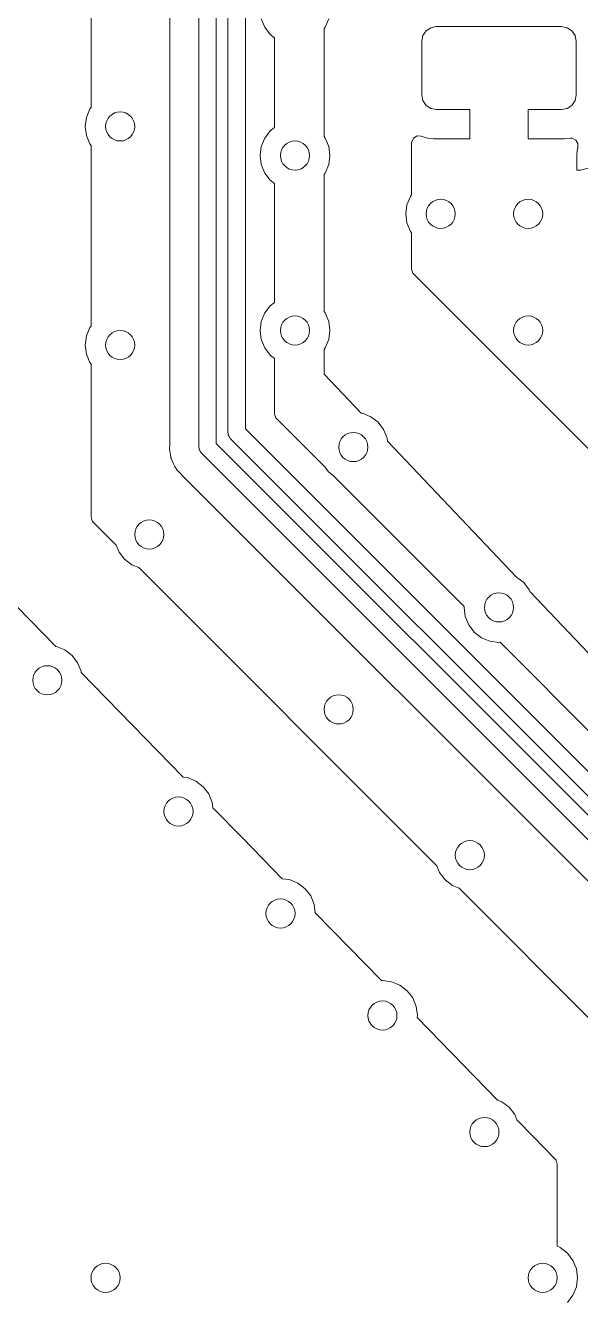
# Model space of a CAD drawing. Header units: millimetres. Extents: x 0 to 594, y 0 to 420.
# Drawn here: x 422.76 to 441.81, y 208.97 to 252.68 of the extents above; entities that cross this region are included whole.
import ezdxf

# ---------------------------------------------------------------- set-up
doc = ezdxf.new("R2010")
doc.units = ezdxf.units.MM
doc.linetypes.add('K5LT32768', pattern=[0])
picture_1 = doc.add_image_def('image2.png', size_in_pixel=(1000, 1000))

msp = doc.modelspace()

# ---------------------------------------------------------------- linework, layer by layer
at = {"color": 7, "linetype": 'K5LT32768', "lineweight": 18}
for p, q in [((429.713, 271.092), (429.713, 238.716)), ((430.313, 238.841), (430.313, 271.216)), ((428.713, 270.592), (428.713, 238.216)), ((429.313, 238.341), (429.313, 270.716)), ((427.712, 238.284), (427.712, 270.075)), ((425.013, 255.065), (425.013, 249.868)), ((430.854, 252.906), (430.974, 252.616)), ((433.052, 252.616), (433.172, 252.906)), ((436.863, 252.641), (436.672, 252.603)), ((441.163, 252.641), (436.863, 252.641)), ((441.355, 252.603), (441.163, 252.641)), ((430.974, 252.616), (431.165, 252.368)), ((431.165, 252.368), (431.314, 252.253)), ((431.314, 252.253), (431.314, 249.18)), ((433.013, 252.565), (433.052, 252.616)), ((433.013, 248.868), (433.013, 252.565)), ((436.401, 252.333), (436.363, 252.141)), ((436.51, 252.495), (436.401, 252.333)), ((436.672, 252.603), (436.51, 252.495)), ((441.517, 252.495), (441.355, 252.603)), ((441.625, 252.333), (441.517, 252.495)), ((441.663, 252.141), (441.625, 252.333)), ((436.363, 252.141), (436.363, 250.291)), ((441.663, 250.291), (441.663, 252.141)), ((436.363, 250.291), (436.401, 250.1)), ((436.401, 250.1), (436.51, 249.938)), ((441.517, 249.938), (441.625, 250.1)), ((441.625, 250.1), (441.663, 250.291)), ((424.974, 249.816), (424.854, 249.527)), ((425.013, 249.868), (424.974, 249.816)), ((436.51, 249.938), (436.672, 249.83)), ((436.672, 249.83), (436.863, 249.791)), ((436.863, 249.791), (438.013, 249.791)), ((438.013, 249.791), (438.013, 248.791)), ((440.013, 248.791), (440.013, 249.791)), ((440.013, 249.791), (441.163, 249.791)), ((441.163, 249.791), (441.355, 249.83)), ((441.355, 249.83), (441.517, 249.938)), ((424.854, 249.527), (424.813, 249.216)), ((424.813, 249.216), (424.854, 248.906)), ((431.314, 249.18), (431.165, 249.065)), ((424.854, 248.906), (424.974, 248.616)), ((430.974, 248.816), (430.854, 248.527)), ((431.165, 249.065), (430.974, 248.816)), ((433.052, 248.816), (433.013, 248.868)), ((433.172, 248.527), (433.052, 248.816)), ((436.08, 248.818), (436.017, 248.693)), ((436.2, 248.89), (436.08, 248.818)), ((436.339, 248.885), (436.2, 248.89)), ((436.558, 248.812), (436.339, 248.885)), ((436.763, 248.791), (436.558, 248.812)), ((438.013, 248.791), (436.763, 248.791)), ((441.263, 248.791), (440.013, 248.791)), ((441.453, 248.811), (441.263, 248.791)), ((441.522, 248.808), (441.453, 248.811)), ((441.647, 248.746), (441.522, 248.808)), ((441.719, 248.626), (441.647, 248.746)), ((424.974, 248.616), (425.013, 248.565)), ((425.013, 248.565), (425.013, 242.368)), ((430.854, 248.527), (430.813, 248.216)), ((433.213, 248.216), (433.172, 248.527)), ((436.017, 248.693), (436.013, 248.65)), ((436.013, 248.65), (436.013, 246.868)), ((441.688, 248.266), (441.709, 248.472)), ((441.688, 247.716), (441.688, 248.266)), ((441.709, 248.472), (441.714, 248.486)), ((441.714, 248.486), (441.719, 248.626)), ((430.813, 248.216), (430.854, 247.906)), ((430.854, 247.906), (430.974, 247.616)), ((433.052, 247.616), (433.172, 247.906)), ((433.172, 247.906), (433.213, 248.216)), ((442.688, 247.944), (441.81, 247.716)), ((430.974, 247.616), (431.165, 247.368)), ((433.013, 247.565), (433.052, 247.616)), ((433.013, 242.868), (433.013, 247.565)), ((441.81, 247.716), (441.688, 247.716)), ((431.165, 247.368), (431.314, 247.253)), ((431.314, 247.253), (431.314, 243.18)), ((435.854, 246.527), (435.813, 246.216)), ((435.974, 246.816), (435.854, 246.527)), ((436.013, 246.868), (435.974, 246.816)), ((435.813, 246.216), (435.854, 245.906)), ((435.854, 245.906), (435.974, 245.616)), ((435.974, 245.616), (436.013, 245.565)), ((436.013, 245.565), (436.013, 244.319)), ((436.013, 244.319), (436.053, 244.185)), ((436.053, 244.185), (436.086, 244.144)), ((436.086, 244.144), (445.453, 234.777)), ((431.165, 243.065), (430.974, 242.816)), ((431.314, 243.18), (431.165, 243.065)), ((430.974, 242.816), (430.854, 242.527)), ((433.052, 242.816), (433.013, 242.868)), ((433.172, 242.527), (433.052, 242.816)), ((424.974, 242.316), (424.854, 242.027)), ((425.013, 242.368), (424.974, 242.316)), ((430.854, 242.527), (430.813, 242.216)), ((430.813, 242.216), (430.854, 241.906)), ((433.213, 242.216), (433.172, 242.527)), ((433.172, 241.906), (433.213, 242.216)), ((424.854, 242.027), (424.813, 241.716)), ((424.813, 241.716), (424.854, 241.406)), ((430.854, 241.906), (430.974, 241.616)), ((433.052, 241.616), (433.172, 241.906)), ((424.854, 241.406), (424.974, 241.116)), ((430.974, 241.616), (431.165, 241.368)), ((431.165, 241.368), (431.314, 241.253)), ((433.013, 241.565), (433.052, 241.616)), ((433.013, 240.716), (433.013, 241.565)), ((424.974, 241.116), (425.013, 241.065)), ((425.013, 241.065), (425.013, 235.819)), ((431.314, 241.253), (431.314, 239.358)), ((434.278, 239.382), (433.013, 240.716)), ((431.314, 239.358), (431.354, 239.224)), ((431.354, 239.224), (431.387, 239.183)), ((431.387, 239.183), (433.043, 237.527)), ((434.324, 239.376), (434.278, 239.382)), ((434.613, 239.256), (434.324, 239.376)), ((434.862, 239.065), (434.613, 239.256)), ((429.713, 238.716), (429.723, 238.678)), ((429.723, 238.678), (429.723, 238.639)), ((449.638, 219.516), (430.313, 238.841)), ((435.052, 238.816), (434.862, 239.065)), ((435.172, 238.527), (435.052, 238.816)), ((427.703, 238.175), (427.712, 238.272)), ((427.712, 238.272), (427.712, 238.284)), ((428.713, 238.216), (428.723, 238.178)), ((450.138, 217.516), (429.313, 238.341)), ((429.723, 238.639), (429.743, 238.605)), ((429.743, 238.605), (429.753, 238.566)), ((429.753, 238.566), (429.781, 238.539)), ((429.781, 238.539), (429.801, 238.504)), ((429.801, 238.504), (449.301, 219.004)), ((435.186, 238.423), (435.172, 238.527)), ((439.604, 233.76), (435.186, 238.423)), ((427.708, 238.138), (427.703, 238.175)), ((427.709, 238.133), (427.708, 238.138)), ((427.712, 238.095), (427.709, 238.133)), ((427.712, 238.052), (427.712, 238.095)), ((427.736, 237.958), (427.712, 238.052)), ((427.739, 237.947), (427.736, 237.958)), ((427.754, 237.851), (427.739, 237.947)), ((427.771, 237.812), (427.754, 237.851)), ((427.783, 237.775), (427.771, 237.812)), ((427.794, 237.734), (427.783, 237.775)), ((428.723, 238.178), (428.723, 238.139)), ((428.723, 238.139), (428.743, 238.105)), ((428.743, 238.105), (428.753, 238.066)), ((428.753, 238.066), (428.781, 238.039)), ((428.781, 238.039), (428.801, 238.004)), ((428.801, 238.004), (449.801, 217.004)), ((427.841, 237.649), (427.794, 237.734)), ((427.846, 237.638), (427.841, 237.649)), ((427.885, 237.549), (427.846, 237.638)), ((427.911, 237.515), (427.885, 237.549)), ((427.932, 237.483), (427.911, 237.515)), ((427.952, 237.446), (427.932, 237.483)), ((428.019, 237.375), (427.952, 237.446)), ((428.026, 237.366), (428.019, 237.375)), ((428.035, 237.354), (428.026, 237.366)), ((428.079, 237.311), (428.035, 237.354)), ((433.043, 237.527), (433.165, 237.368)), ((433.165, 237.368), (433.324, 237.246)), ((428.177, 237.206), (428.079, 237.311)), ((428.189, 237.196), (428.177, 237.206)), ((428.214, 237.176), (428.189, 237.196)), ((428.189, 237.196), (428.189, 237.196)), ((448.022, 217.368), (428.214, 237.176)), ((433.324, 237.246), (437.818, 232.752)), ((425.013, 235.819), (425.053, 235.685)), ((425.053, 235.685), (425.086, 235.644)), ((425.086, 235.644), (425.876, 234.854)), ((425.876, 234.854), (425.974, 234.616)), ((425.974, 234.616), (426.165, 234.368)), ((426.165, 234.368), (426.413, 234.177)), ((426.413, 234.177), (426.651, 234.079)), ((426.651, 234.079), (436.876, 223.854)), ((439.613, 233.756), (439.604, 233.76)), ((439.862, 233.565), (439.613, 233.756)), ((440.052, 233.316), (439.862, 233.565)), ((423.804, 231.378), (422.013, 233.216)), ((440.075, 233.263), (440.052, 233.316)), ((443.748, 229.386), (440.075, 233.263)), ((437.818, 232.752), (437.813, 232.716)), ((437.813, 232.716), (437.854, 232.406)), ((437.854, 232.406), (437.974, 232.116)), ((437.974, 232.116), (438.165, 231.868)), ((438.165, 231.868), (438.413, 231.677)), ((438.413, 231.677), (438.703, 231.557)), ((423.824, 231.376), (423.804, 231.378)), ((424.113, 231.256), (423.824, 231.376)), ((424.362, 231.065), (424.113, 231.256)), ((438.703, 231.557), (439.013, 231.516)), ((439.013, 231.516), (439.049, 231.521)), ((439.049, 231.521), (442.318, 228.252)), ((424.552, 230.816), (424.362, 231.065)), ((424.672, 230.527), (424.552, 230.816)), ((424.678, 230.481), (424.672, 230.527)), ((428.172, 226.896), (424.678, 230.481)), ((428.324, 226.876), (428.172, 226.896)), ((428.613, 226.756), (428.324, 226.876)), ((428.862, 226.565), (428.613, 226.756)), ((429.052, 226.316), (428.862, 226.565)), ((429.172, 226.027), (429.052, 226.316)), ((429.196, 225.844), (429.172, 226.027)), ((430.209, 224.805), (429.196, 225.844)), ((431.569, 223.409), (430.209, 224.805)), ((436.876, 223.854), (436.974, 223.616)), ((431.824, 223.376), (431.569, 223.409)), ((432.113, 223.256), (431.824, 223.376)), ((436.974, 223.616), (437.165, 223.368)), ((437.165, 223.368), (437.413, 223.177)), ((432.362, 223.065), (432.113, 223.256)), ((432.552, 222.816), (432.362, 223.065)), ((437.413, 223.177), (437.651, 223.079)), ((437.651, 223.079), (442.376, 218.354)), ((432.672, 222.527), (432.552, 222.816)), ((432.71, 222.238), (432.672, 222.527)), ((434.977, 219.912), (432.71, 222.238)), ((435.013, 219.916), (434.977, 219.912)), ((435.324, 219.876), (435.013, 219.916)), ((435.613, 219.756), (435.324, 219.876)), ((435.862, 219.565), (435.613, 219.756)), ((436.052, 219.316), (435.862, 219.565)), ((436.172, 219.027), (436.052, 219.316)), ((436.213, 218.716), (436.172, 219.027)), ((436.205, 218.652), (436.213, 218.716)), ((438.967, 215.816), (436.205, 218.652)), ((439.113, 215.756), (438.967, 215.816)), ((439.362, 215.565), (439.113, 215.756)), ((439.552, 215.316), (439.362, 215.565)), ((439.625, 215.141), (439.552, 215.316)), ((440.195, 214.556), (439.625, 215.141)), ((440.943, 213.789), (440.195, 214.556)), ((440.974, 213.75), (440.943, 213.789)), ((441.013, 213.616), (440.974, 213.75)), ((441.013, 211.356), (441.013, 213.616)), ((441.013, 210.797), (441.013, 211.356)), ((441.113, 210.756), (441.013, 210.797)), ((441.362, 210.565), (441.113, 210.756)), ((441.552, 210.316), (441.362, 210.565)), ((441.672, 210.027), (441.552, 210.316)), ((441.713, 209.716), (441.672, 210.027)), ((441.552, 209.116), (441.672, 209.406)), ((441.672, 209.406), (441.713, 209.716)), ((441.362, 208.868), (441.552, 209.116))]:
    msp.add_line(p, q, dxfattribs=at)
for centre in [(426.013, 249.216), (432.013, 248.216), (437.013, 246.216), (440.013, 246.216), (432.013, 242.216), (440.013, 242.216), (426.013, 241.716), (434.013, 238.216), (427.013, 235.216), (439.013, 232.716), (423.513, 230.216), (433.513, 229.216), (428.013, 225.716), (438.013, 224.216), (431.513, 222.216), (435.013, 218.716), (438.513, 214.716), (425.513, 209.716), (440.513, 209.716)]:
    msp.add_circle(centre, 0.5, dxfattribs=at)

# ---------------------------------------------------------------- pictures from other files: only their frames are drawn
image = msp.add_image(picture_1, insert=(348.086, 138.949), size_in_units=(173.678, 173.678))
image.dxf.flags = 15

doc.saveas('drawing.dxf')
